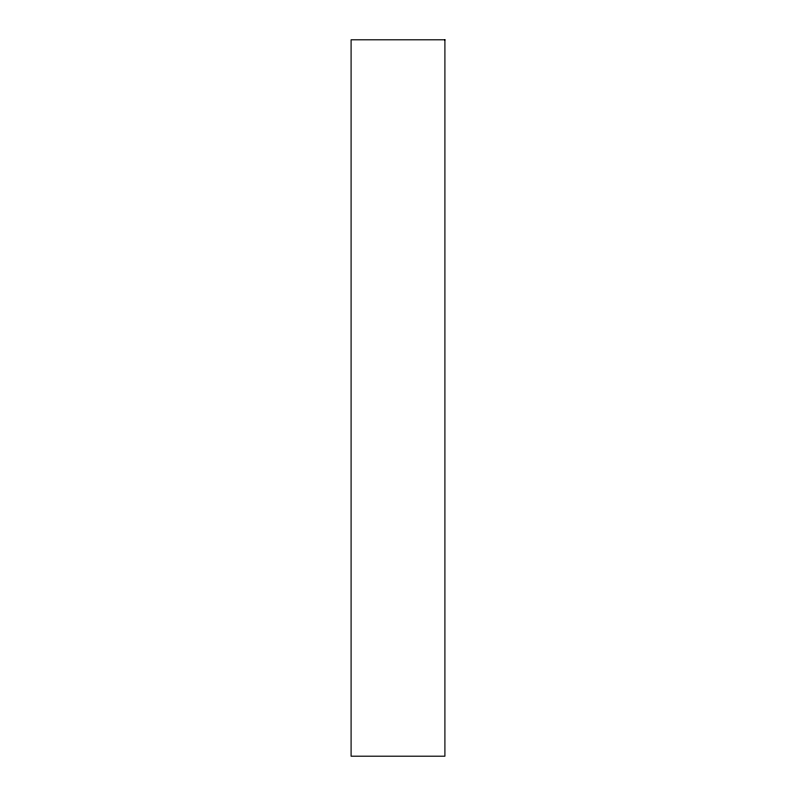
<?xml version="1.0" encoding="UTF-8"?>
<svg xmlns="http://www.w3.org/2000/svg" width="796" height="796" viewBox="0 0 796 796"><rect width="100%" height="100%" fill="white"/><g stroke="black" fill="none" stroke-linecap="round" stroke-linejoin="round"><path stroke-width="1.19" d="M444.904 39.8L351.096 39.8L351.096 756.2L444.904 756.2L444.904 39.8"/></g></svg>
